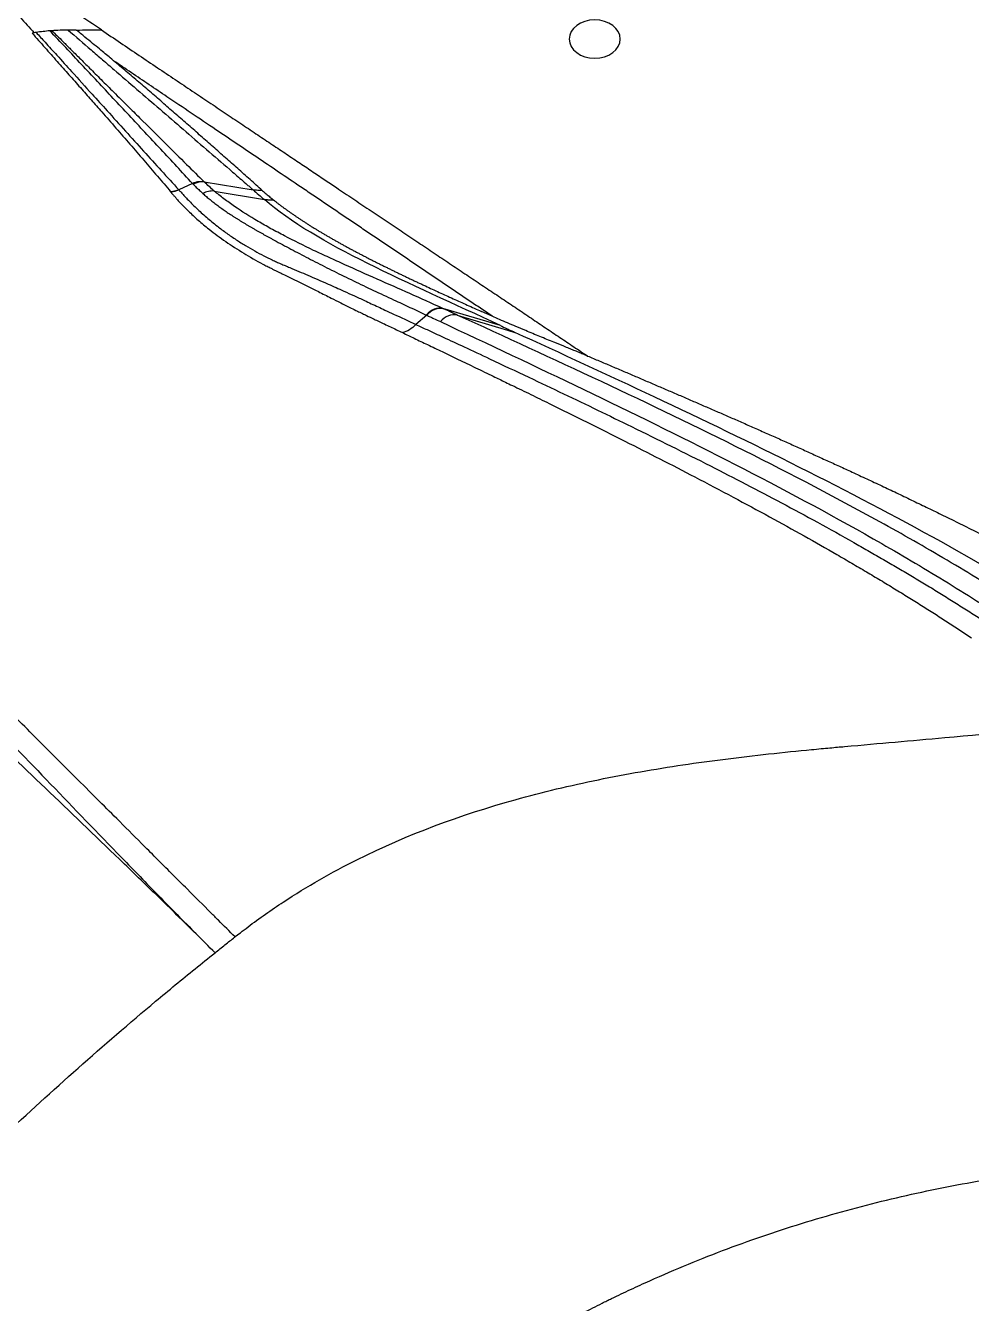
# Model space of a CAD drawing. Header units: inches. Extents: x 0 to 84, y -22 to 124.
# Drawn here: x 18.86 to 28.13, y 65.73 to 78.26 of the extents above; entities that cross this region are included whole.
import ezdxf

# ---------------------------------------------------------------- set-up
doc = ezdxf.new("R2010")
doc.units = ezdxf.units.IN
doc.header["$MEASUREMENT"] = 0
doc.layers.add('1', color=4, linetype='Continuous')

# ---------------------------------------------------------------- blocks, each defined once
blk = doc.blocks.new('2026 RELAY')
at = {"layer": '1', "color": 3, "linetype": 'Continuous', "lineweight": 25}
for p, q in [((20.498, 76.209), (20.362, 76.147)), ((20.498, 76.209), (20.505, 76.201)), ((20.613, 76.224), (21.091, 76.147)), ((20.283, 76.127), (20.287, 76.123)), ((20.71, 76.135), (21.202, 76.051)), ((21.184, 76.138), (21.181, 76.14)), ((22.793, 74.918), (22.686, 74.828)), ((22.788, 74.92), (22.793, 74.918)), ((23.514, 74.816), (22.95, 74.984)), ((22.95, 74.984), (22.955, 74.982)), ((23.091, 74.92), (23.584, 74.772)), ((23.584, 74.772), (23.657, 74.75))]:
    blk.add_line(p, q, dxfattribs=at)
at = {"layer": '1', "color": 3, "linetype": 'Continuous', "lineweight": 25, "flags": 128}
for points in [[(19.724, 77.412), (19.707, 77.426), (19.691, 77.439)], [(23.435, 74.908), (23.381, 74.932), (23.328, 74.956)]]:
    blk.add_lwpolyline(points, dxfattribs=at)
at = {"layer": '1', "color": 3, "linetype": 'Continuous', "lineweight": 25}
blk.add_arc((20.598, 76.024), 0.201, 85.5781, 117.6432, dxfattribs=at)
at = {"layer": '1', "color": 1, "extrusion": (0, 0, -1)}
blk.add_ellipse((24.439, 77.624), major_axis=(0.25, 0), ratio=0.752466, dxfattribs=at)
at = {"layer": '1', "color": 3, "linetype": 'Continuous', "lineweight": 25}
for points, knots in [([(19.604, 77.714), (19.528, 77.766), (19.376, 77.868), (19.224, 77.97), (19.148, 78.021)], [0, 0, 0, 0, 0.5, 1, 1, 1, 1]), ([(18.674, 77.988), (18.718, 77.938), (18.809, 77.837), (18.899, 77.736), (18.945, 77.686)], [0, 0, 0, 0, 0.4946479, 1, 1, 1, 1]), ([(18.925, 77.682), (18.967, 77.635), (19.049, 77.543), (19.169, 77.407), (19.285, 77.276), (19.397, 77.15), (19.504, 77.029), (19.62, 76.897), (19.746, 76.753), (19.884, 76.595), (20.019, 76.438), (20.152, 76.282), (20.24, 76.178), (20.283, 76.127)], [0, 0, 0, 0, 0.091782, 0.180194, 0.265228, 0.346878, 0.425137, 0.5, 0.602517, 0.703778, 0.803781, 0.902523, 1, 1, 1, 1]), ([(18.965, 77.689), (18.958, 77.688), (18.952, 77.687), (18.945, 77.686), (18.945, 77.686)], [0, 0, 0, 0, 0.5, 0.5004383, 0.5004383, 0.5004383, 0.5004383]), ([(18.965, 77.689), (18.994, 77.657), (19.061, 77.583), (19.177, 77.455), (19.331, 77.286), (19.495, 77.104), (19.671, 76.91), (19.839, 76.724), (20.016, 76.528), (20.19, 76.337), (20.305, 76.21), (20.362, 76.147)], [0, 0, 0, 0, 0.062575, 0.145908, 0.25, 0.394703, 0.5, 0.628989, 0.755319, 0.87899, 1, 1, 1, 1]), ([(20.498, 76.209), (20.446, 76.265), (20.342, 76.377), (20.187, 76.544), (20.031, 76.711), (19.876, 76.877), (19.721, 77.043), (19.565, 77.209), (19.41, 77.375), (19.255, 77.54), (19.152, 77.65), (19.1, 77.705)], [0, 0, 0, 0, 0.1111108, 0.2222213, 0.3333317, 0.4444425, 0.5555535, 0.666665, 0.7777768, 0.8888886, 1, 1, 1, 1]), ([(19.12, 77.706), (19.136, 77.69), (19.172, 77.654), (19.234, 77.594), (19.307, 77.52), (19.394, 77.434), (19.493, 77.335), (19.605, 77.224), (19.73, 77.099), (19.856, 76.974), (20.026, 76.805), (20.218, 76.615), (20.429, 76.405), (20.555, 76.281), (20.613, 76.224)], [0, 0, 0, 0, 0.032405, 0.073404, 0.123, 0.181195, 0.247991, 0.323389, 0.407392, 0.5, 0.576037, 0.75, 0.883847, 1, 1, 1, 1]), ([(19.278, 77.713), (19.353, 77.648), (19.465, 77.551), (19.615, 77.422), (19.765, 77.292), (19.953, 77.131), (20.179, 76.936), (20.405, 76.74), (20.633, 76.543), (20.823, 76.379), (20.957, 76.263), (21.024, 76.205), (21.062, 76.172), (21.081, 76.155), (21.091, 76.147)], [0, 0, 0, 0, 0.125, 0.1875, 0.25, 0.375, 0.5, 0.625, 0.75, 0.875, 0.9375, 0.96875, 0.984375, 1, 1, 1, 1]), ([(19.691, 77.439), (19.675, 77.453), (19.639, 77.482), (19.582, 77.53), (19.515, 77.584), (19.44, 77.646), (19.386, 77.69), (19.358, 77.713)], [0, 0, 0, 0, 0.146947, 0.32042, 0.52042, 0.746947, 1, 1, 1, 1]), ([(19.604, 77.714), (19.667, 77.672), (19.79, 77.589), (19.973, 77.465), (20.152, 77.345), (20.325, 77.229), (20.493, 77.116), (20.657, 77.006), (20.815, 76.9), (20.969, 76.797), (21.117, 76.698), (21.261, 76.602), (21.4, 76.509), (21.534, 76.419), (21.663, 76.333), (21.787, 76.249), (21.921, 76.159), (22.067, 76.061), (22.226, 75.955), (22.384, 75.849), (22.54, 75.745), (22.694, 75.642), (22.846, 75.539), (22.997, 75.438), (23.147, 75.338), (23.295, 75.239), (23.441, 75.141), (23.586, 75.044), (23.729, 74.948), (23.87, 74.853), (24.01, 74.759), (24.148, 74.666), (24.24, 74.604), (24.286, 74.574)], [0, 0, 0, 0, 0.041046, 0.08099, 0.119832, 0.157573, 0.194211, 0.229749, 0.264184, 0.297517, 0.329749, 0.360878, 0.390906, 0.419832, 0.447657, 0.474379, 0.5, 0.534446, 0.568465, 0.602058, 0.635225, 0.667965, 0.700279, 0.732167, 0.763629, 0.794665, 0.825276, 0.85546, 0.885218, 0.914552, 0.94346, 0.971942, 1, 1, 1, 1]), ([(23.435, 74.908), (23.396, 74.934), (23.319, 74.986), (23.204, 75.063), (23.089, 75.141), (22.973, 75.22), (22.856, 75.298), (22.74, 75.377), (22.623, 75.456), (22.506, 75.535), (22.388, 75.614), (22.271, 75.693), (22.152, 75.773), (22.034, 75.853), (21.915, 75.933), (21.796, 76.014), (21.676, 76.095), (21.452, 76.246), (21.135, 76.46), (20.778, 76.701), (20.485, 76.898), (20.267, 77.045), (20.072, 77.177), (19.898, 77.294), (19.782, 77.373), (19.724, 77.412)], [0, 0, 0, 0, 0.0300711, 0.0602996, 0.0906853, 0.1212281, 0.1519282, 0.1827853, 0.2137995, 0.2449708, 0.2762991, 0.3077846, 0.3394272, 0.3712271, 0.4031842, 0.4352987, 0.4675709, 0.5000012, 0.6166394, 0.7256371, 0.7918526, 0.8567276, 0.904456, 0.9522172, 1, 1, 1, 1]), ([(21.181, 76.14), (21.141, 76.176), (21.061, 76.248), (20.941, 76.355), (20.82, 76.461), (20.7, 76.568), (20.579, 76.674), (20.458, 76.78), (20.337, 76.886), (20.216, 76.991), (20.094, 77.097), (19.972, 77.202), (19.848, 77.307), (19.765, 77.377), (19.724, 77.412)], [0, 0, 0, 0, 0.083334, 0.166667, 0.250001, 0.333334, 0.416667, 0.5, 0.583334, 0.666667, 0.750001, 0.833334, 0.916667, 1, 1, 1, 1]), ([(20.362, 76.147), (20.359, 76.146), (20.353, 76.143), (20.344, 76.14), (20.334, 76.136), (20.324, 76.134), (20.314, 76.131), (20.304, 76.129), (20.294, 76.128), (20.287, 76.127), (20.283, 76.127)], [0, 0, 0, 0, 0.121937, 0.244718, 0.368359, 0.492875, 0.618283, 0.744597, 0.871831, 1, 1, 1, 1]), ([(20.362, 76.147), (20.37, 76.139), (20.387, 76.121), (20.414, 76.09), (20.448, 76.054), (20.488, 76.012), (20.549, 75.953), (20.632, 75.878), (20.732, 75.796), (20.83, 75.723), (20.922, 75.659), (21.014, 75.601), (21.104, 75.549), (21.191, 75.502), (21.263, 75.467), (21.32, 75.441), (21.362, 75.422), (21.406, 75.404), (21.465, 75.379), (21.539, 75.348), (21.664, 75.294), (21.811, 75.23), (21.962, 75.163), (22.08, 75.109), (22.17, 75.068), (22.249, 75.031), (22.316, 75), (22.389, 74.966), (22.512, 74.909), (22.613, 74.862), (22.686, 74.828)], [0, 0, 0, 0, 0.017215, 0.038317, 0.063305, 0.092178, 0.124935, 0.187278, 0.249556, 0.299567, 0.346096, 0.389149, 0.428732, 0.464854, 0.49752, 0.51333, 0.528323, 0.54414, 0.559571, 0.591759, 0.622397, 0.693397, 0.74809, 0.782895, 0.820052, 0.844046, 0.868039, 0.892033, 0.922362, 1, 1, 1, 1]), ([(20.613, 76.224), (20.61, 76.224), (20.605, 76.225), (20.596, 76.226), (20.587, 76.226), (20.579, 76.226), (20.571, 76.226), (20.563, 76.226), (20.552, 76.225), (20.54, 76.223), (20.525, 76.219), (20.511, 76.215), (20.502, 76.211), (20.498, 76.209)], [0, 0, 0, 0, 0.074647, 0.148201, 0.220676, 0.292082, 0.362434, 0.431744, 0.500026, 0.627999, 0.753916, 0.877881, 1, 1, 1, 1]), ([(20.505, 76.201), (20.51, 76.196), (20.519, 76.186), (20.534, 76.171), (20.55, 76.156), (20.566, 76.141), (20.582, 76.126), (20.593, 76.116), (20.598, 76.111)], [0, 0, 0, 0, 0.166665, 0.333329, 0.499995, 0.666663, 0.833332, 1, 1, 1, 1]), ([(20.287, 76.123), (20.294, 76.113), (20.309, 76.096), (20.33, 76.072), (20.349, 76.05), (20.37, 76.026), (20.395, 76), (20.425, 75.97), (20.476, 75.919), (20.551, 75.849), (20.672, 75.749), (20.817, 75.641), (20.993, 75.527), (21.133, 75.447), (21.227, 75.398), (21.263, 75.38), (21.295, 75.364), (21.323, 75.35), (21.352, 75.336), (21.391, 75.317), (21.447, 75.289), (21.562, 75.233), (21.701, 75.164), (21.845, 75.092), (21.944, 75.042), (22.009, 75.01), (22.064, 74.982), (22.109, 74.96), (22.159, 74.936), (22.213, 74.91), (22.285, 74.876), (22.364, 74.839), (22.437, 74.804), (22.495, 74.776), (22.534, 74.757), (22.554, 74.748)], [0, 0, 0, 0, 0.018566, 0.03518, 0.049842, 0.062551, 0.08323, 0.104054, 0.125027, 0.187357, 0.24995, 0.336744, 0.419799, 0.499376, 0.515053, 0.530555, 0.540953, 0.551361, 0.561781, 0.574159, 0.594977, 0.624255, 0.702951, 0.749261, 0.783722, 0.811805, 0.821307, 0.843155, 0.860414, 0.874561, 0.901144, 0.937332, 0.958227, 0.979124, 1, 1, 1, 1]), ([(20.71, 76.135), (20.691, 76.137), (20.672, 76.135), (20.634, 76.127), (20.616, 76.12), (20.598, 76.111)], [0, 0, 0, 0, 0.5, 0.5, 1, 1, 1, 1]), ([(20.598, 76.111), (20.604, 76.106), (20.615, 76.095), (20.633, 76.08), (20.651, 76.066), (20.669, 76.051), (20.688, 76.036), (20.707, 76.021), (20.726, 76.006), (20.745, 75.992), (20.765, 75.977), (20.786, 75.962), (20.806, 75.948), (20.827, 75.933), (20.848, 75.919), (20.87, 75.905), (20.892, 75.89), (20.914, 75.876), (20.937, 75.862), (20.959, 75.848), (20.982, 75.834), (21.006, 75.819), (21.029, 75.805), (21.053, 75.791), (21.077, 75.777), (21.101, 75.763), (21.126, 75.749), (21.15, 75.735), (21.175, 75.721), (21.201, 75.707), (21.226, 75.693), (21.252, 75.679), (21.295, 75.655), (21.358, 75.621), (21.441, 75.577), (21.525, 75.533), (21.611, 75.488), (21.729, 75.426), (21.883, 75.348), (22.075, 75.255), (22.27, 75.161), (22.455, 75.075), (22.628, 74.995), (22.735, 74.945), (22.788, 74.92)], [0, 0, 0, 0, 0.012098, 0.024195, 0.036292, 0.048389, 0.060485, 0.072582, 0.084678, 0.096774, 0.108871, 0.120967, 0.133064, 0.145161, 0.157258, 0.169356, 0.181453, 0.193551, 0.205648, 0.217745, 0.229843, 0.24194, 0.254037, 0.266134, 0.27823, 0.290327, 0.302424, 0.314521, 0.326617, 0.338714, 0.35081, 0.362907, 0.375003, 0.412502, 0.450002, 0.487503, 0.525002, 0.562503, 0.640627, 0.718751, 0.796875, 0.875, 0.937501, 1, 1, 1, 1]), ([(22.95, 74.984), (22.735, 75.083), (22.519, 75.178), (22.199, 75.319), (22.094, 75.366), (21.938, 75.437), (21.886, 75.46), (21.785, 75.507), (21.734, 75.53), (21.585, 75.601), (21.49, 75.648), (21.354, 75.719), (21.309, 75.742), (21.223, 75.79), (21.181, 75.814), (21.058, 75.886), (20.98, 75.935), (20.873, 76.009), (20.838, 76.034), (20.772, 76.084), (20.74, 76.109), (20.71, 76.135)], [0, 0, 0, 0, 0.25, 0.25, 0.375, 0.375, 0.4375, 0.4375, 0.5, 0.5, 0.625, 0.625, 0.6875, 0.6875, 0.75, 0.75, 0.875, 0.875, 0.9375, 0.9375, 1, 1, 1, 1]), ([(21.184, 76.138), (21.19, 76.132), (21.201, 76.122), (21.219, 76.107), (21.238, 76.091), (21.256, 76.076), (21.275, 76.06), (21.288, 76.05), (21.294, 76.045)], [0, 0, 0, 0, 0.166676, 0.333346, 0.500012, 0.666676, 0.833338, 1, 1, 1, 1]), ([(21.294, 76.045), (21.286, 76.045), (21.271, 76.045), (21.252, 76.046), (21.237, 76.047), (21.224, 76.048), (21.212, 76.049), (21.205, 76.05), (21.202, 76.051)], [0, 0, 0, 0, 0.250019, 0.500015, 0.609329, 0.750019, 0.899479, 1, 1, 1, 1]), ([(21.294, 76.045), (21.301, 76.039), (21.316, 76.028), (21.338, 76.01), (21.361, 75.993), (21.384, 75.976), (21.408, 75.959), (21.431, 75.942), (21.456, 75.925), (21.48, 75.908), (21.505, 75.891), (21.53, 75.874), (21.556, 75.857), (21.582, 75.84), (21.608, 75.823), (21.634, 75.806), (21.661, 75.789), (21.688, 75.772), (21.715, 75.756), (21.743, 75.739), (21.771, 75.722), (21.799, 75.706), (21.828, 75.689), (21.856, 75.673), (21.885, 75.656), (21.915, 75.64), (21.944, 75.623), (21.974, 75.607), (22.004, 75.59), (22.034, 75.574), (22.064, 75.558), (22.095, 75.541), (22.126, 75.525), (22.157, 75.509), (22.188, 75.493), (22.219, 75.476), (22.251, 75.46), (22.283, 75.444), (22.315, 75.428), (22.347, 75.412), (22.379, 75.396), (22.412, 75.38), (22.445, 75.364), (22.477, 75.348), (22.51, 75.332), (22.544, 75.316), (22.577, 75.3), (22.61, 75.284), (22.644, 75.268), (22.677, 75.252), (22.711, 75.236), (22.745, 75.221), (22.813, 75.189), (22.914, 75.142), (23.051, 75.08), (23.189, 75.018), (23.282, 74.976), (23.328, 74.956)], [0, 0, 0, 0, 0.0149678, 0.0299357, 0.044904, 0.0598725, 0.0748414, 0.0898107, 0.1047804, 0.1197504, 0.1347206, 0.1496911, 0.1646616, 0.1796322, 0.1946026, 0.2095728, 0.2245427, 0.2395125, 0.2544821, 0.2694517, 0.2844213, 0.299391, 0.3143606, 0.3293303, 0.3443, 0.3592697, 0.3742394, 0.3892091, 0.4041786, 0.4191481, 0.4341175, 0.4490867, 0.4640557, 0.4790244, 0.4939929, 0.5089611, 0.5239292, 0.5388973, 0.5538654, 0.5688335, 0.5838019, 0.5987705, 0.6137395, 0.628709, 0.6436792, 0.6586498, 0.673621, 0.6885924, 0.7035641, 0.7185359, 0.7335075, 0.7484789, 0.7634499, 0.8225899, 0.8817258, 0.9408615, 1, 1, 1, 1]), ([(22.95, 74.984), (22.924, 74.99), (22.894, 74.987), (22.838, 74.965), (22.811, 74.945), (22.788, 74.92)], [0, 0, 0, 0, 0.5, 0.5, 1, 1, 1, 1]), ([(22.955, 74.982), (22.928, 74.988), (22.899, 74.985), (22.842, 74.963), (22.815, 74.943), (22.793, 74.918)], [0, 0, 0, 0, 0.5, 0.5, 1, 1, 1, 1]), ([(22.793, 74.918), (22.804, 74.912), (22.815, 74.907), (22.838, 74.897), (22.849, 74.891), (22.882, 74.876), (22.905, 74.865), (22.927, 74.855)], [0, 0, 0, 0, 0.25, 0.25, 0.5, 0.5, 1, 1, 1, 1]), ([(23.091, 74.92), (23.064, 74.926), (23.034, 74.923), (22.977, 74.9), (22.95, 74.88), (22.927, 74.855)], [0, 0, 0, 0, 0.5, 0.5, 1, 1, 1, 1]), ([(23.091, 74.92), (23.08, 74.925), (23.068, 74.931), (23.051, 74.938), (23.046, 74.941), (23.037, 74.945), (23.034, 74.946), (23.029, 74.949), (23.026, 74.95), (23.02, 74.952), (23.017, 74.954), (23.012, 74.956), (23.009, 74.958), (23, 74.962), (22.995, 74.964), (22.978, 74.972), (22.966, 74.977), (22.955, 74.982)], [0, 0, 0, 0, 0.25, 0.25, 0.375, 0.375, 0.4375, 0.4375, 0.5, 0.5, 0.5625, 0.5625, 0.625, 0.625, 0.75, 0.75, 1, 1, 1, 1]), ([(28.57, 72.099), (28.363, 72.233), (28.15, 72.364), (27.717, 72.621), (27.497, 72.747), (26.828, 73.118), (26.37, 73.357), (25.444, 73.821), (24.975, 74.046), (24.033, 74.489), (23.561, 74.706), (23.091, 74.92)], [0, 0, 0, 0, 0.125, 0.125, 0.25, 0.25, 0.5, 0.5, 0.75, 0.75, 1, 1, 1, 1]), ([(24.369, 74.518), (24.354, 74.524), (24.325, 74.536), (24.28, 74.555), (24.234, 74.574), (24.187, 74.593), (24.121, 74.62), (24.026, 74.658), (23.901, 74.709), (23.777, 74.761), (23.671, 74.805), (23.586, 74.842), (23.508, 74.875), (23.459, 74.897), (23.435, 74.908)], [0, 0, 0, 0, 0.047236, 0.095853, 0.145852, 0.197234, 0.25, 0.355759, 0.5, 0.647048, 0.75, 0.8378, 0.921132, 1, 1, 1, 1]), ([(22.686, 74.828), (22.667, 74.807), (22.646, 74.789), (22.601, 74.762), (22.577, 74.753), (22.554, 74.748)], [0, 0, 0, 0, 0.5, 0.5, 1, 1, 1, 1]), ([(22.686, 74.828), (22.723, 74.811), (22.812, 74.769), (22.969, 74.696), (23.174, 74.601), (23.453, 74.47), (23.778, 74.317), (24.243, 74.097), (24.838, 73.809), (25.434, 73.513), (25.922, 73.262), (26.272, 73.078), (26.625, 72.888), (26.906, 72.732), (27.114, 72.614), (27.251, 72.535), (27.386, 72.456), (27.521, 72.376), (27.655, 72.296), (27.788, 72.215), (27.92, 72.133), (28.051, 72.051), (28.18, 71.968), (28.266, 71.912), (28.308, 71.884)], [0, 0, 0, 0, 0.019164, 0.046356, 0.081575, 0.12482, 0.190759, 0.249681, 0.364774, 0.499525, 0.560407, 0.622377, 0.685435, 0.749583, 0.774626, 0.799669, 0.824711, 0.849753, 0.874796, 0.899837, 0.924879, 0.94992, 0.97496, 1, 1, 1, 1]), ([(22.927, 74.855), (23.394, 74.636), (23.864, 74.415), (24.8, 73.965), (25.267, 73.736), (26.188, 73.265), (26.643, 73.024), (27.308, 72.649), (27.527, 72.521), (27.957, 72.262), (28.168, 72.129), (28.374, 71.994)], [0, 0, 0, 0, 0.25, 0.25, 0.5, 0.5, 0.75, 0.75, 0.875, 0.875, 1, 1, 1, 1]), ([(23.514, 74.816), (23.534, 74.807), (23.558, 74.796), (23.582, 74.784), (23.588, 74.782), (23.596, 74.778), (23.614, 74.77), (23.636, 74.76), (23.652, 74.752), (23.657, 74.75)], [0.66238075, 0.66238075, 0.66238075, 0.66238075, 0.66919531, 0.67017187, 0.67066015, 0.67114843, 0.67310156, 0.67700781, 0.67868956, 0.67868956, 0.67868956, 0.67868956]), ([(22.554, 74.748), (22.593, 74.729), (22.675, 74.69), (22.805, 74.627), (22.949, 74.559), (23.106, 74.483), (23.273, 74.403), (23.427, 74.328), (23.547, 74.27), (23.67, 74.211), (23.812, 74.142), (24.18, 73.961), (24.718, 73.694), (25.319, 73.387), (25.791, 73.138), (26.148, 72.946), (26.487, 72.758), (26.755, 72.606), (26.958, 72.488), (27.101, 72.404), (27.24, 72.321), (27.377, 72.238), (27.51, 72.156), (27.64, 72.075), (27.768, 71.994), (27.892, 71.914), (28.013, 71.835), (28.092, 71.782), (28.131, 71.756)], [0, 0, 0, 0, 0.020348, 0.043042, 0.068069, 0.095418, 0.12508, 0.155175, 0.176007, 0.187607, 0.218967, 0.250127, 0.379797, 0.500172, 0.566643, 0.630439, 0.69159, 0.75013, 0.776969, 0.803388, 0.829391, 0.854981, 0.88016, 0.904931, 0.929298, 0.953263, 0.976829, 1, 1, 1, 1]), ([(29.153, 71.907), (28.732, 72.182), (27.848, 72.705), (26.453, 73.434), (25.046, 74.111), (24.11, 74.542), (23.657, 74.75)], [0.0120943, 0.0120943, 0.0120943, 0.0120943, 0.2620922, 0.5120922, 0.7620922, 0.9999978, 0.9999978, 0.9999978, 0.9999978]), ([(24.369, 74.518), (24.407, 74.502), (24.483, 74.47), (24.597, 74.422), (24.711, 74.373), (24.824, 74.325), (24.938, 74.276), (25.052, 74.227), (25.165, 74.178), (25.279, 74.13), (25.393, 74.08), (25.506, 74.031), (25.62, 73.982), (25.734, 73.932), (25.851, 73.881), (25.971, 73.828), (26.095, 73.773), (26.218, 73.719), (26.342, 73.663), (26.465, 73.608), (26.588, 73.551), (26.691, 73.504), (26.775, 73.467), (26.837, 73.438), (26.899, 73.41), (26.989, 73.368), (27.106, 73.314), (27.252, 73.246), (27.397, 73.177), (27.543, 73.107), (27.688, 73.037), (27.841, 72.963), (28.001, 72.884), (28.167, 72.801), (28.279, 72.745), (28.334, 72.717)], [0, 0, 0, 0, 0.0288522, 0.0577039, 0.0865552, 0.1154064, 0.1442577, 0.173109, 0.2019603, 0.2308116, 0.2596627, 0.2885135, 0.3173639, 0.3462136, 0.3750625, 0.4063142, 0.4375648, 0.4688143, 0.5000627, 0.5313102, 0.5625569, 0.5938024, 0.6094251, 0.6250475, 0.6406697, 0.6562917, 0.6927429, 0.7291937, 0.7656447, 0.8020961, 0.8385484, 0.875002, 0.9166652, 0.9583312, 1, 1, 1, 1]), ([(17.798, 71.676), (18.008, 71.461), (18.221, 71.241), (18.657, 70.79), (18.88, 70.559), (19.334, 70.086), (19.567, 69.845), (19.923, 69.478), (20.043, 69.354), (20.225, 69.168), (20.286, 69.106), (20.409, 68.981), (20.471, 68.918), (20.533, 68.856)], [0, 0, 0, 0, 0.25, 0.25, 0.5, 0.5, 0.75, 0.75, 0.875, 0.875, 0.9375, 0.9375, 1, 1, 1, 1]), ([(20.532, 68.855), (20.469, 68.917), (20.407, 68.979), (20.281, 69.101), (20.219, 69.162), (20.031, 69.345), (19.907, 69.465), (19.537, 69.822), (19.294, 70.055), (18.817, 70.512), (18.582, 70.737), (18.123, 71.177), (17.898, 71.392), (17.678, 71.604)], [0, 0, 0, 0, 0.0625, 0.0625, 0.125, 0.125, 0.25, 0.25, 0.5, 0.5, 0.75, 0.75, 1, 1, 1, 1]), ([(19.754, 69.985), (19.689, 70.05), (19.481, 70.258), (19.135, 70.603), (18.857, 70.882), (18.717, 71.022), (18.713, 71.026)], [0.1596485, 0.1596485, 0.1596485, 0.1596485, 0.1875, 0.25, 0.3125, 0.3144422, 0.3144422, 0.3144422, 0.3144422]), ([(20.914, 68.825), (20.929, 68.837), (20.965, 68.866), (21.067, 68.944), (21.212, 69.05), (21.56, 69.286), (22.344, 69.734), (23.385, 70.116), (24.472, 70.374), (25.166, 70.494), (25.719, 70.57), (26.14, 70.619), (26.507, 70.656), (26.72, 70.676), (26.819, 70.685), (27.047, 70.705), (27.379, 70.735), (28.191, 70.808), (28.84, 70.866), (29.326, 70.91)], [0.1411054, 0.1411054, 0.1411054, 0.1411054, 0.1428716, 0.1448247, 0.148731, 0.1526372, 0.1682622, 0.1995122, 0.2151372, 0.2307622, 0.2385747, 0.2463872, 0.2541997, 0.258106, 0.2600591, 0.2620122, 0.2776372, 0.2932622, 0.3396568, 0.3396568, 0.3396568, 0.3396568]), ([(20.139, 69.599), (20.092, 69.647), (19.962, 69.777), (19.834, 69.905), (19.754, 69.985)], [0.10499927, 0.10499927, 0.10499927, 0.10499927, 0.125, 0.15964853, 0.15964853, 0.15964853, 0.15964853]), ([(20.751, 68.988), (20.727, 69.012), (20.624, 69.115), (20.419, 69.32), (20.241, 69.498), (20.139, 69.599)], [0.02145546, 0.02145546, 0.02145546, 0.02145546, 0.03125, 0.0625, 0.10499927, 0.10499927, 0.10499927, 0.10499927]), ([(20.718, 68.67), (20.75, 68.696), (20.814, 68.747), (20.879, 68.798), (20.91, 68.823)], [0, 0, 0, 0, 0.5, 0.9835574, 0.9835574, 0.9835574, 0.9835574]), ([(15.412, 63.364), (15.412, 63.364), (15.464, 63.43), (15.621, 63.625), (15.993, 64.076), (16.538, 64.709), (17.215, 65.449), (17.914, 66.168), (18.633, 66.867), (19.373, 67.544), (20.006, 68.089), (20.457, 68.461), (20.652, 68.618), (20.718, 68.67), (20.718, 68.67)], [0.0311622, 0.0311622, 0.0311622, 0.0311622, 0.03125, 0.0625, 0.125, 0.25, 0.375, 0.5, 0.625, 0.75, 0.875, 0.9375, 0.96875, 0.9688374, 0.9688374, 0.9688374, 0.9688374]), ([(17.557, 51.405), (17.514, 51.747), (17.458, 52.352), (17.432, 53.094), (17.435, 53.555), (17.441, 53.818), (17.451, 54.083), (17.47, 54.413), (17.514, 54.943), (17.596, 55.606), (17.741, 56.399), (17.931, 57.188), (18.171, 57.969), (18.411, 58.61), (18.601, 59.052), (18.702, 59.271), (18.761, 59.396), (18.806, 59.489), (18.852, 59.582), (18.914, 59.705), (19.025, 59.92), (19.392, 60.587), (20.085, 61.634), (21.193, 62.9), (22.248, 63.821), (23.157, 64.466), (23.749, 64.83), (24.143, 65.046), (24.327, 65.142), (24.419, 65.189), (24.496, 65.228), (24.558, 65.259), (24.651, 65.304), (24.791, 65.371), (25.041, 65.485), (25.483, 65.675), (26.123, 65.914), (26.904, 66.153), (27.692, 66.343), (28.484, 66.487), (29.146, 66.568), (29.675, 66.612), (30.071, 66.634), (30.467, 66.646), (30.993, 66.648), (31.733, 66.623), (32.337, 66.567), (32.678, 66.523)], [0.0209732, 0.0209732, 0.0209732, 0.0209732, 0.0625292, 0.0937792, 0.1094042, 0.1172167, 0.1250292, 0.1406542, 0.1562792, 0.1875292, 0.2187792, 0.2500292, 0.2812792, 0.3125292, 0.3281542, 0.3359667, 0.3398729, 0.3437792, 0.3476854, 0.3515917, 0.3594042, 0.3750292, 0.4375292, 0.5000292, 0.5625292, 0.5937792, 0.6250292, 0.6406542, 0.6445604, 0.6484667, 0.6523729, 0.654326, 0.6562792, 0.6640917, 0.6719042, 0.6875292, 0.7187792, 0.7500292, 0.7812792, 0.8125292, 0.8437792, 0.8594042, 0.8750292, 0.8906542, 0.9062792, 0.9375292, 0.979056, 0.979056, 0.979056, 0.979056])]:
    blk.add_open_spline(points, degree=3, knots=knots, dxfattribs=at)
for points in [[(18.945, 77.686), (18.938, 77.684), (18.932, 77.683), (18.925, 77.682)], [(19.1, 77.705), (19.055, 77.701), (19.01, 77.696), (18.965, 77.689)], [(19.12, 77.706), (19.117, 77.706), (19.11, 77.705), (19.103, 77.705), (19.1, 77.705)], [(19.278, 77.713), (19.225, 77.712), (19.172, 77.71), (19.12, 77.706)], [(19.358, 77.713), (19.345, 77.713), (19.318, 77.713), (19.291, 77.713), (19.278, 77.713)], [(19.358, 77.713), (19.44, 77.713), (19.522, 77.714), (19.604, 77.714)], [(20.362, 76.147), (20.338, 76.135), (20.313, 76.127), (20.287, 76.123)], [(20.71, 76.135), (20.676, 76.164), (20.644, 76.194), (20.613, 76.224)], [(21.181, 76.14), (21.166, 76.14), (21.136, 76.141), (21.106, 76.144), (21.091, 76.147)], [(21.091, 76.147), (21.109, 76.131), (21.146, 76.099), (21.183, 76.067), (21.202, 76.051)], [(23.514, 74.816), (22.62, 75.237), (21.712, 75.608), (21.202, 76.051)], [(24.286, 74.574), (24.313, 74.555), (24.341, 74.537), (24.369, 74.518)], [(20.914, 68.825), (20.859, 68.88), (20.805, 68.934), (20.751, 68.988)], [(20.533, 68.856), (20.533, 68.856), (20.533, 68.855), (20.532, 68.855)], [(20.718, 68.67), (20.656, 68.732), (20.594, 68.794), (20.532, 68.855)], [(20.91, 68.823), (20.911, 68.824), (20.912, 68.824), (20.914, 68.825)]]:
    blk.add_open_spline(points, degree=3, dxfattribs=at)

msp = doc.modelspace()

# ---------------------------------------------------------------- block references
msp.add_blockref('2026 RELAY', (0, 0.5))

doc.saveas('drawing.dxf')
